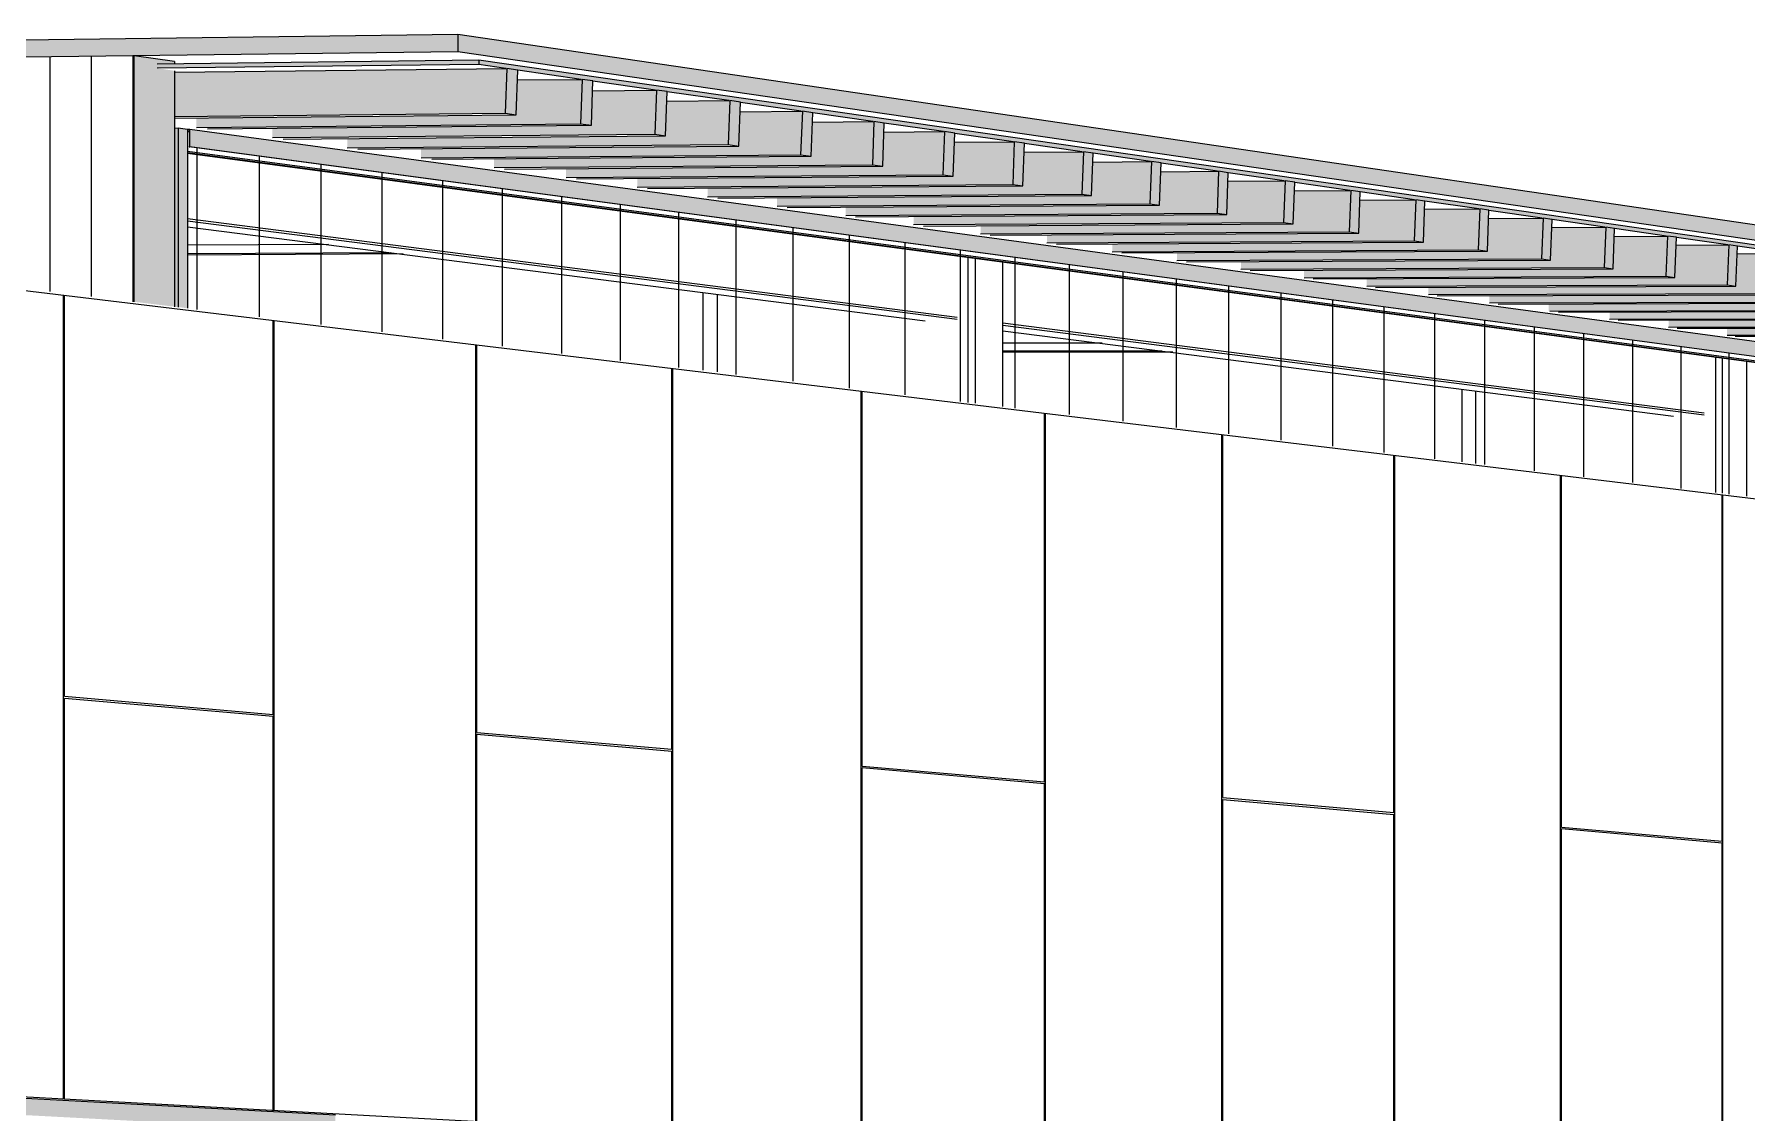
# Model space of a CAD drawing. Header units: inches. Extents: x 30681 to 92461, y -36095 to 66.
# Drawn here: x 92446.636 to 92446.7454, y 66.0412 to 66.1101 of the extents above; entities that cross this region are included whole.
import ezdxf

# ---------------------------------------------------------------- set-up
doc = ezdxf.new("R2010")
doc.units = ezdxf.units.IN
doc.header["$MEASUREMENT"] = 0
for name, color, linetype, lineweight in [('A-GLAZ-CURT', 52, 'Continuous', 9), ('A-GLAZ-CWMG', 51, 'Continuous', 9), ('A-ROOF', 132, 'Continuous', 13), ('A-WALL', 113, 'Continuous', 13), ('A-WALL-PATT', 111, 'Continuous', 13), ('L-SITE-WALL', 31, 'Continuous', 13), ('S-BEAM', 12, 'Continuous', 9)]:
    doc.layers.add(name, color=color, linetype=linetype, lineweight=lineweight)

# ---------------------------------------------------------------- blocks, each defined once
blk = doc.blocks.new('FP_39-Looking North East Copy 1')
at = {"layer": 'A-WALL-PATT', "lineweight": 9}
for p, q in [((31213.84869, 66.06771), (31213.84869, 66.09343)), ((31213.84877, 66.06784), (31213.84877, 66.09343)), ((31213.86209, 66.06667), (31213.86209, 66.09182)), ((31213.86216, 66.06653), (31213.86216, 66.09181)), ((31213.87504, 66.06541), (31213.87504, 66.09026)), ((31213.87511, 66.06553), (31213.87511, 66.09025)), ((31213.88755, 66.06445), (31213.88755, 66.08876)), ((31213.88762, 66.06431), (31213.88762, 66.08875)), ((31213.89965, 66.06326), (31213.89965, 66.0873)), ((31213.89972, 66.06338), (31213.89972, 66.08729)), ((31213.91137, 66.06236), (31213.91137, 66.08589)), ((31213.91143, 66.06224), (31213.91143, 66.08588)), ((31213.9227, 66.06125), (31213.9227, 66.08452)), ((31213.92276, 66.06137), (31213.92276, 66.08452)), ((31213.93369, 66.06041), (31213.93369, 66.0832)), ((31213.93374, 66.06029), (31213.93374, 66.08319)), ((31213.94433, 66.05936), (31213.94433, 66.08192)), ((31213.94439, 66.05948), (31213.94439, 66.08191)), ((31213.95466, 66.05858), (31213.95466, 66.08068)), ((31213.95471, 66.05846), (31213.95471, 66.08067)), ((31213.84869, 66.04212), (31213.84869, 66.06771)), ((31213.84877, 66.06784), (31213.86209, 66.06667)), ((31213.86209, 66.06654), (31213.84877, 66.0677)), ((31213.84877, 66.04211), (31213.84877, 66.0677)), ((31213.86209, 66.04139), (31213.86209, 66.06654)), ((31213.86216, 66.04139), (31213.86216, 66.06653)), ((31213.87504, 66.04069), (31213.87504, 66.06541)), ((31213.87511, 66.06553), (31213.88755, 66.06445)), ((31213.87511, 66.06541), (31213.88755, 66.06432)), ((31213.87511, 66.04069), (31213.87511, 66.06541)), ((31213.88755, 66.04001), (31213.88755, 66.06432)), ((31213.88762, 66.04001), (31213.88762, 66.06431)), ((31213.89965, 66.03935), (31213.89965, 66.06326)), ((31213.89972, 66.06338), (31213.91137, 66.06236)), ((31213.91137, 66.06224), (31213.89972, 66.06326)), ((31213.89972, 66.03935), (31213.89972, 66.06326)), ((31213.91137, 66.03872), (31213.91137, 66.06224)), ((31213.91143, 66.03871), (31213.91143, 66.06224)), ((31213.92276, 66.06137), (31213.93369, 66.06041)), ((31213.9227, 66.0381), (31213.9227, 66.06125)), ((31213.92276, 66.06125), (31213.93369, 66.06029)), ((31213.92276, 66.01483), (31213.92276, 66.06125)), ((31213.93369, 66.0146), (31213.93369, 66.06029)), ((31213.93374, 66.0375), (31213.93374, 66.06029)), ((31213.94433, 66.03693), (31213.94433, 66.05936)), ((31213.94439, 66.05948), (31213.95466, 66.05858)), ((31213.95466, 66.05846), (31213.94439, 66.05936)), ((31213.94439, 66.03681), (31213.94439, 66.05936)), ((31213.95466, 66.01416), (31213.95466, 66.05846)), ((31213.95471, 66.03636), (31213.95471, 66.05846))]:
    blk.add_line(p, q, dxfattribs=at)
blk = doc.blocks.new('FP_41-Looking North East Copy 1')
at = {"layer": 'A-WALL-PATT', "lineweight": 9}
for p, q in [((31213.84784, 66.09368), (31213.84784, 66.10867)), ((31213.85049, 66.09336), (31213.85049, 66.1087)), ((31213.85314, 66.09304), (31213.85314, 66.10874))]:
    blk.add_line(p, q, dxfattribs=at)
blk = doc.blocks.new('FP_51-Looking North East Copy 1')
at = {"layer": 'A-WALL-PATT', "lineweight": 9}
for p, q in [((31213.85723, 66.09255), (31213.85723, 66.10287)), ((31213.86121, 66.09207), (31213.86121, 66.10234)), ((31213.86516, 66.09159), (31213.86516, 66.10181)), ((31213.86906, 66.09112), (31213.86906, 66.10129)), ((31213.87293, 66.09065), (31213.87293, 66.10077)), ((31213.87675, 66.09019), (31213.87675, 66.10026)), ((31213.88054, 66.08974), (31213.88054, 66.09975)), ((31213.88429, 66.08928), (31213.88429, 66.09925)), ((31213.888, 66.08884), (31213.888, 66.09875)), ((31213.89167, 66.08839), (31213.89167, 66.09826)), ((31213.89531, 66.08796), (31213.89531, 66.09777)), ((31213.89891, 66.08752), (31213.89891, 66.09729)), ((31213.90247, 66.08709), (31213.90247, 66.09681)), ((31213.906, 66.08667), (31213.906, 66.09633)), ((31213.9095, 66.08624), (31213.9095, 66.09587)), ((31213.91296, 66.08583), (31213.91296, 66.0954)), ((31213.91639, 66.08541), (31213.91639, 66.09494)), ((31213.91979, 66.085), (31213.91979, 66.09449)), ((31213.92315, 66.0846), (31213.92315, 66.09404)), ((31213.92649, 66.0842), (31213.92649, 66.09359)), ((31213.92979, 66.0838), (31213.92979, 66.09315)), ((31213.93306, 66.0834), (31213.93306, 66.09271)), ((31213.9363, 66.08301), (31213.9363, 66.09227)), ((31213.9395, 66.08263), (31213.9395, 66.09184)), ((31213.94268, 66.08224), (31213.94268, 66.09142)), ((31213.94583, 66.08186), (31213.94583, 66.091)), ((31213.94895, 66.08149), (31213.94895, 66.09058)), ((31213.95205, 66.08111), (31213.95205, 66.09016)), ((31213.95511, 66.08074), (31213.95511, 66.08975))]:
    blk.add_line(p, q, dxfattribs=at)

msp = doc.modelspace()

# ---------------------------------------------------------------- hatches: boundary and pattern name
at = {"layer": 'A-GLAZ-CWMG'}
for points in [[(92446.64518, 66.09269), (92446.64518, 66.10414), (92446.64493, 66.10409), (92446.64493, 66.09847), (92446.64493, 66.09845), (92446.64493, 66.09272), (92446.64514, 66.0927)], [(92446.64576, 66.09262), (92446.64576, 66.10406), (92446.64518, 66.10411), (92446.64518, 66.09269), (92446.64522, 66.09269)], [(92446.64592, 66.10293), (92446.64592, 66.10404), (92446.6459, 66.10401), (92446.6459, 66.10296)], [(92447.01483, 66.05349), (92447.01483, 66.05406), (92446.64592, 66.10404), (92446.64592, 66.10293), (92447.0144, 66.05355)], [(92446.64531, 66.04056), (92446.64531, 66.04161), (92446.63541, 66.04213), (92446.63541, 66.04108), (92446.64523, 66.04056)], [(92446.65522, 66.04003), (92446.65522, 66.04108), (92446.64531, 66.04159), (92446.64531, 66.04056), (92446.65495, 66.04005)]]:
    msp.add_hatch(color=256, dxfattribs=at).paths.add_polyline_path(points, flags=0)
at = {"layer": 'A-ROOF'}
for points in [[(92446.30541, 66.10468), (92446.66303, 66.10899), (92446.66303, 66.11012), (92446.30541, 66.10559)], [(92447.02802, 66.05601), (92447.02802, 66.05659), (92446.66303, 66.11012), (92446.66303, 66.10899), (92447.02795, 66.05602)], [(92446.64384, 66.10795), (92446.66437, 66.10818), (92446.66437, 66.10848), (92446.64384, 66.10824), (92446.64384, 66.10807)], [(92447.02795, 66.05571), (92447.02795, 66.05586), (92446.66437, 66.10848), (92446.66437, 66.10818), (92447.02586, 66.05601)]]:
    msp.add_hatch(color=256, dxfattribs=at).paths.add_polyline_path(points, flags=0)
at = {"layer": 'L-SITE-WALL'}
msp.add_hatch(color=256, dxfattribs=at).paths.add_polyline_path([(92446.64493, 66.09272), (92446.64493, 66.09845), (92446.64493, 66.09847), (92446.64493, 66.10779), (92446.64384, 66.10795), (92446.64384, 66.10824), (92446.64493, 66.10825), (92446.64493, 66.10838), (92446.64237, 66.10874), (92446.64237, 66.09303)], flags=0)
at = {"layer": 'S-BEAM'}
for points in [[(92446.64493, 66.10487), (92446.66606, 66.10508), (92446.66616, 66.10792), (92446.6661, 66.10793), (92446.64493, 66.10769), (92446.64493, 66.10558)], [(92446.66676, 66.10498), (92446.66687, 66.10782), (92446.66616, 66.10792), (92446.66606, 66.10508), (92446.66617, 66.10507)], [(92446.64634, 66.10417), (92446.67087, 66.10441), (92446.67098, 66.10723), (92446.67091, 66.10724), (92446.66685, 66.1072), (92446.66677, 66.10499), (92446.64634, 66.10479), (92446.64634, 66.1043)], [(92446.65119, 66.10352), (92446.67562, 66.10374), (92446.67573, 66.10654), (92446.67566, 66.10655), (92446.67165, 66.10651), (92446.67157, 66.10431), (92446.65119, 66.10411), (92446.65119, 66.10365)], [(92446.67157, 66.10431), (92446.67167, 66.10713), (92446.67098, 66.10723), (92446.67087, 66.10441), (92446.67098, 66.10439)], [(92446.67631, 66.10364), (92446.67641, 66.10645), (92446.67573, 66.10654), (92446.67562, 66.10374), (92446.67573, 66.10372)], [(92446.65597, 66.10287), (92446.68031, 66.10308), (92446.68041, 66.10587), (92446.68015, 66.10588), (92446.67639, 66.10584), (92446.67631, 66.10365), (92446.65597, 66.10346), (92446.65597, 66.10294)], [(92446.66069, 66.10223), (92446.68494, 66.10243), (92446.68504, 66.1052), (92446.68498, 66.10521), (92446.68107, 66.10517), (92446.68099, 66.10299), (92446.66069, 66.10281), (92446.66069, 66.10239)], [(92446.68099, 66.10298), (92446.68109, 66.10577), (92446.68041, 66.10587), (92446.68031, 66.10308), (92446.68042, 66.10307)], [(92446.68561, 66.10234), (92446.68571, 66.1051), (92446.68504, 66.1052), (92446.68494, 66.10243), (92446.68505, 66.10242)], [(92446.66535, 66.1016), (92446.68952, 66.10179), (92446.68962, 66.10454), (92446.68955, 66.10455), (92446.68569, 66.10451), (92446.68561, 66.10234), (92446.66535, 66.10217), (92446.66535, 66.10176)], [(92446.69018, 66.10169), (92446.69028, 66.10444), (92446.68962, 66.10454), (92446.68952, 66.10179), (92446.68962, 66.10177)], [(92446.66995, 66.10097), (92446.69403, 66.10115), (92446.69413, 66.10389), (92446.69407, 66.1039), (92446.69026, 66.10386), (92446.69018, 66.1017), (92446.66995, 66.10154), (92446.66995, 66.10115)], [(92446.6745, 66.10035), (92446.69849, 66.10053), (92446.69859, 66.10324), (92446.69853, 66.10325), (92446.69476, 66.10322), (92446.69469, 66.10106), (92446.6745, 66.10091), (92446.6745, 66.10054)], [(92446.69468, 66.10106), (92446.69478, 66.10379), (92446.69413, 66.10389), (92446.69403, 66.10115), (92446.69413, 66.10114)], [(92446.69913, 66.10044), (92446.69923, 66.10315), (92446.69859, 66.10324), (92446.69849, 66.10053), (92446.69859, 66.10051)], [(92446.67899, 66.09974), (92446.7029, 66.09991), (92446.70299, 66.10261), (92446.70293, 66.10262), (92446.69922, 66.10259), (92446.69914, 66.10044), (92446.67899, 66.10029), (92446.67899, 66.09995)], [(92446.68343, 66.09914), (92446.70725, 66.0993), (92446.70734, 66.10198), (92446.70728, 66.10199), (92446.70361, 66.10196), (92446.70353, 66.09982), (92446.68343, 66.09968), (92446.68343, 66.09935)], [(92446.70353, 66.09982), (92446.70363, 66.10252), (92446.70299, 66.10261), (92446.7029, 66.09991), (92446.703, 66.09989)], [(92446.70787, 66.09921), (92446.70797, 66.10189), (92446.70734, 66.10198), (92446.70725, 66.0993), (92446.70735, 66.09928)], [(92446.68782, 66.09855), (92446.71154, 66.09869), (92446.71164, 66.10136), (92446.71158, 66.10137), (92446.70795, 66.10134), (92446.70788, 66.09921), (92446.68782, 66.09908), (92446.68782, 66.09877)], [(92446.69215, 66.09796), (92446.71579, 66.09809), (92446.71589, 66.10075), (92446.71583, 66.10076), (92446.71224, 66.10073), (92446.71217, 66.09861), (92446.69215, 66.09848), (92446.69215, 66.09819)], [(92446.71216, 66.0986), (92446.71226, 66.10127), (92446.71164, 66.10136), (92446.71154, 66.09869), (92446.71164, 66.09868)], [(92446.7164, 66.09801), (92446.7165, 66.10066), (92446.71589, 66.10075), (92446.71579, 66.09809), (92446.71589, 66.09808)], [(92446.69643, 66.09738), (92446.71998, 66.09751), (92446.72008, 66.10014), (92446.72002, 66.10015), (92446.71648, 66.10013), (92446.71641, 66.09801), (92446.69643, 66.0979), (92446.69643, 66.09762)], [(92446.72059, 66.09742), (92446.72069, 66.10006), (92446.72008, 66.10014), (92446.71998, 66.09751), (92446.72008, 66.09749)], [(92446.70067, 66.0968), (92446.72413, 66.09692), (92446.72423, 66.09954), (92446.72416, 66.09955), (92446.72067, 66.09953), (92446.72059, 66.09742), (92446.70067, 66.09731), (92446.70067, 66.09705)], [(92446.70485, 66.09623), (92446.72822, 66.09635), (92446.72832, 66.09895), (92446.72826, 66.09896), (92446.72481, 66.09894), (92446.72473, 66.09684), (92446.70485, 66.09674), (92446.70485, 66.09649)], [(92446.72473, 66.09684), (92446.72482, 66.09946), (92446.72423, 66.09954), (92446.72413, 66.09692), (92446.72423, 66.09691)], [(92446.72881, 66.09626), (92446.72891, 66.09887), (92446.72832, 66.09895), (92446.72822, 66.09635), (92446.72832, 66.09633)], [(92446.70898, 66.09567), (92446.73227, 66.09578), (92446.73237, 66.09837), (92446.73231, 66.09838), (92446.7289, 66.09836), (92446.72882, 66.09627), (92446.70898, 66.09617), (92446.70898, 66.09611)], [(92446.71307, 66.09512), (92446.73627, 66.09522), (92446.73637, 66.09779), (92446.73631, 66.0978), (92446.73294, 66.09778), (92446.73286, 66.0957), (92446.71307, 66.09561), (92446.71307, 66.0954)], [(92446.73285, 66.0957), (92446.73295, 66.09829), (92446.73237, 66.09837), (92446.73227, 66.09578), (92446.73237, 66.09577)], [(92446.73685, 66.09514), (92446.73694, 66.09771), (92446.73637, 66.09779), (92446.73627, 66.09522), (92446.73637, 66.0952)], [(92446.7171, 66.09457), (92446.74022, 66.09466), (92446.74032, 66.09722), (92446.74026, 66.09723), (92446.73693, 66.09721), (92446.73685, 66.09514), (92446.7171, 66.09506), (92446.7171, 66.09486)], [(92446.7211, 66.09403), (92446.74413, 66.09411), (92446.74423, 66.09666), (92446.74417, 66.09667), (92446.74087, 66.09665), (92446.7408, 66.09458), (92446.7211, 66.09451), (92446.7211, 66.09432)], [(92446.74079, 66.09458), (92446.74089, 66.09714), (92446.74032, 66.09722), (92446.74022, 66.09466), (92446.74032, 66.09465)], [(92446.74469, 66.09403), (92446.74479, 66.09658), (92446.74423, 66.09666), (92446.74413, 66.09411), (92446.74423, 66.0941)], [(92446.72504, 66.09349), (92446.74799, 66.09357), (92446.74809, 66.0961), (92446.74803, 66.09611), (92446.74477, 66.09609), (92446.7447, 66.09404), (92446.72504, 66.09397), (92446.72504, 66.09371)], [(92446.72894, 66.09296), (92446.75181, 66.09303), (92446.7519, 66.09555), (92446.75184, 66.09556), (92446.74863, 66.09554), (92446.74855, 66.09349), (92446.72894, 66.09343), (92446.72894, 66.09327)], [(92446.73273, 66.09244), (92446.75558, 66.0925), (92446.75568, 66.095), (92446.75562, 66.09501), (92446.75244, 66.095), (92446.75236, 66.09296), (92446.73273, 66.0929), (92446.73273, 66.09276)], [(92446.73662, 66.09192), (92446.75932, 66.09198), (92446.75941, 66.09447), (92446.75935, 66.09447), (92446.75621, 66.09446), (92446.75613, 66.09243), (92446.73662, 66.09238), (92446.73662, 66.09225)], [(92446.74039, 66.09141), (92446.76301, 66.09146), (92446.7631, 66.09393), (92446.76304, 66.09394), (92446.75993, 66.09393), (92446.75986, 66.09191), (92446.74039, 66.09186), (92446.74039, 66.09174)], [(92446.74412, 66.0909), (92446.76665, 66.09095), (92446.76675, 66.09341), (92446.76669, 66.09342), (92446.76362, 66.09341), (92446.76354, 66.09139), (92446.74412, 66.09132)]]:
    msp.add_hatch(color=256, dxfattribs=at).paths.add_polyline_path(points, flags=0)

# ---------------------------------------------------------------- linework, layer by layer
at = {"layer": 'A-GLAZ-CWMG'}
for p, q in [((92446.64493, 66.10412), (92446.64518, 66.10414)), ((92446.64518, 66.10414), (92446.64576, 66.10406)), ((92446.64518, 66.10414), (92446.64518, 66.09269)), ((92446.64576, 66.10406), (92446.64576, 66.09262)), ((92446.64592, 66.10404), (92446.64576, 66.10403)), ((92446.64576, 66.104), (92446.64586, 66.10401)), ((92446.64586, 66.10401), (92446.6459, 66.10401)), ((92446.6459, 66.10401), (92446.6459, 66.10296)), ((92446.64592, 66.10293), (92446.64592, 66.10404)), ((92447.01483, 66.05406), (92446.64592, 66.10404)), ((92446.6459, 66.10388), (92446.64576, 66.1039)), ((92446.6459, 66.10296), (92446.64588, 66.10296)), ((92446.64588, 66.10296), (92446.64588, 66.10293)), ((92446.64588, 66.10293), (92446.64592, 66.10293)), ((92447.0148, 66.05349), (92446.64588, 66.10293)), ((92447.01483, 66.05349), (92446.64592, 66.10293)), ((92447.01446, 66.05337), (92446.64576, 66.10263)), ((92447.01446, 66.05332), (92446.64576, 66.10254)), ((92447.01439, 66.05332), (92446.64576, 66.10251)), ((92446.64531, 66.04161), (92446.63541, 66.04215)), ((92446.65522, 66.04108), (92446.64531, 66.04161))]:
    msp.add_line(p, q, dxfattribs=at)
at = {"layer": 'A-ROOF'}
for p, q in [((92446.30541, 66.10559), (92446.66303, 66.11012)), ((92446.66303, 66.11012), (92447.02802, 66.05659)), ((92446.66303, 66.11012), (92446.66303, 66.10899)), ((92446.66303, 66.10899), (92446.30541, 66.10468)), ((92446.64384, 66.10824), (92446.66437, 66.10848)), ((92447.02802, 66.05601), (92446.66303, 66.10899)), ((92446.66437, 66.10848), (92447.02795, 66.05586)), ((92446.66437, 66.10848), (92446.66437, 66.10818)), ((92446.66437, 66.10818), (92446.64384, 66.10795)), ((92446.6661, 66.10793), (92446.66437, 66.10818)), ((92446.67091, 66.10724), (92446.66687, 66.10782)), ((92446.67566, 66.10655), (92446.67167, 66.10713)), ((92446.68035, 66.10588), (92446.67641, 66.10645)), ((92446.68498, 66.10521), (92446.68109, 66.10577)), ((92446.68955, 66.10455), (92446.68571, 66.1051)), ((92446.69407, 66.1039), (92446.69028, 66.10444)), ((92446.69853, 66.10325), (92446.69478, 66.10379)), ((92446.70293, 66.10262), (92446.69923, 66.10315)), ((92446.70728, 66.10199), (92446.70363, 66.10252)), ((92446.71158, 66.10137), (92446.70797, 66.10189)), ((92446.71583, 66.10076), (92446.71226, 66.10127)), ((92446.72002, 66.10015), (92446.7165, 66.10066)), ((92446.72416, 66.09955), (92446.72069, 66.10006)), ((92446.72826, 66.09896), (92446.72482, 66.09946)), ((92446.73231, 66.09838), (92446.72891, 66.09887)), ((92446.73631, 66.0978), (92446.73295, 66.09829)), ((92446.74026, 66.09723), (92446.73694, 66.09771)), ((92446.74417, 66.09667), (92446.74089, 66.09714)), ((92446.74803, 66.09611), (92446.74479, 66.09658))]:
    msp.add_line(p, q, dxfattribs=at)
at = {"layer": 'A-WALL'}
for p, q in [((92446.6459, 66.104), (92446.64576, 66.10402)), ((92446.64576, 66.10392), (92446.6459, 66.1039))]:
    msp.add_line(p, q, dxfattribs=at)
at = {"layer": 'L-SITE-WALL'}
for p, q in [((92446.64237, 66.09303), (92446.64237, 66.10874)), ((92446.64493, 66.10838), (92446.64237, 66.10874)), ((92446.64493, 66.10838), (92446.64493, 66.10825)), ((92446.64493, 66.10779), (92446.64493, 66.09272)), ((92446.80251, 66.07361), (92446.63398, 66.0939)), ((92446.63398, 66.04233), (92446.70082, 66.0387))]:
    msp.add_line(p, q, dxfattribs=at)
at = {"layer": 'S-BEAM'}
for p, q in [((92446.64493, 66.10769), (92446.66617, 66.10794)), ((92446.66617, 66.10794), (92446.66606, 66.10508)), ((92446.66687, 66.10783), (92446.66617, 66.10794)), ((92446.66676, 66.10498), (92446.66687, 66.10783)), ((92446.66685, 66.1072), (92446.67098, 66.10724)), ((92446.67098, 66.10724), (92446.67087, 66.10441)), ((92446.67167, 66.10714), (92446.67098, 66.10724)), ((92446.67157, 66.10431), (92446.67167, 66.10714)), ((92446.67165, 66.10651), (92446.67573, 66.10656)), ((92446.67573, 66.10656), (92446.67562, 66.10374)), ((92446.67641, 66.10646), (92446.67573, 66.10656)), ((92446.67631, 66.10364), (92446.67641, 66.10646)), ((92446.67639, 66.10584), (92446.68042, 66.10588)), ((92446.68042, 66.10588), (92446.68031, 66.10308)), ((92446.68109, 66.10578), (92446.68042, 66.10588)), ((92446.68099, 66.10298), (92446.68109, 66.10578)), ((92446.68107, 66.10517), (92446.68505, 66.10521)), ((92446.68505, 66.10521), (92446.68494, 66.10243)), ((92446.68571, 66.10511), (92446.68505, 66.10521)), ((92446.68561, 66.10234), (92446.68571, 66.10511)), ((92446.64493, 66.10487), (92446.66606, 66.10508)), ((92446.64493, 66.10477), (92446.66676, 66.10498)), ((92446.64634, 66.10417), (92446.67087, 66.10441)), ((92446.64705, 66.10408), (92446.67157, 66.10431)), ((92446.66606, 66.10508), (92446.66676, 66.10498)), ((92446.67087, 66.10441), (92446.67157, 66.10431)), ((92446.68569, 66.10451), (92446.68962, 66.10455)), ((92446.68962, 66.10455), (92446.68952, 66.10179)), ((92446.69028, 66.10445), (92446.68962, 66.10455)), ((92446.69018, 66.10169), (92446.69028, 66.10445)), ((92446.65119, 66.10352), (92446.67562, 66.10374)), ((92446.65188, 66.10342), (92446.67631, 66.10364)), ((92446.65597, 66.10287), (92446.68031, 66.10308)), ((92446.65665, 66.10278), (92446.68099, 66.10298)), ((92446.67562, 66.10374), (92446.67631, 66.10364)), ((92446.68031, 66.10308), (92446.68099, 66.10298)), ((92446.69026, 66.10386), (92446.69413, 66.1039)), ((92446.69413, 66.1039), (92446.69403, 66.10115)), ((92446.69478, 66.1038), (92446.69413, 66.1039)), ((92446.69468, 66.10106), (92446.69478, 66.1038)), ((92446.69476, 66.10322), (92446.69859, 66.10325)), ((92446.69859, 66.10325), (92446.69849, 66.10053)), ((92446.69923, 66.10316), (92446.69859, 66.10325)), ((92446.69913, 66.10044), (92446.69923, 66.10316)), ((92446.66069, 66.10223), (92446.68494, 66.10243)), ((92446.66137, 66.10214), (92446.68561, 66.10234)), ((92446.68494, 66.10243), (92446.68561, 66.10234)), ((92446.69922, 66.10259), (92446.703, 66.10262)), ((92446.703, 66.10262), (92446.7029, 66.09991)), ((92446.70363, 66.10253), (92446.703, 66.10262)), ((92446.70353, 66.09982), (92446.70363, 66.10253)), ((92446.70361, 66.10196), (92446.70735, 66.10199)), ((92446.70735, 66.10199), (92446.70725, 66.0993)), ((92446.70797, 66.1019), (92446.70735, 66.10199)), ((92446.70787, 66.09921), (92446.70797, 66.1019)), ((92446.66535, 66.1016), (92446.68952, 66.10179)), ((92446.66602, 66.1015), (92446.69018, 66.10169)), ((92446.66995, 66.10097), (92446.69403, 66.10115)), ((92446.67062, 66.10088), (92446.69468, 66.10106)), ((92446.68952, 66.10179), (92446.69018, 66.10169)), ((92446.69403, 66.10115), (92446.69468, 66.10106)), ((92446.70795, 66.10134), (92446.71164, 66.10137)), ((92446.71164, 66.10137), (92446.71154, 66.09869)), ((92446.71226, 66.10128), (92446.71164, 66.10137)), ((92446.71216, 66.0986), (92446.71226, 66.10128)), ((92446.71224, 66.10073), (92446.71589, 66.10076)), ((92446.71589, 66.10076), (92446.71579, 66.09809)), ((92446.7165, 66.10067), (92446.71589, 66.10076)), ((92446.6745, 66.10035), (92446.69849, 66.10053)), ((92446.67516, 66.10026), (92446.69913, 66.10044)), ((92446.67899, 66.09974), (92446.7029, 66.09991)), ((92446.67964, 66.09966), (92446.70353, 66.09982)), ((92446.69849, 66.10053), (92446.69913, 66.10044)), ((92446.7029, 66.09991), (92446.70353, 66.09982)), ((92446.7164, 66.09801), (92446.7165, 66.10067)), ((92446.71648, 66.10013), (92446.72008, 66.10015)), ((92446.72008, 66.10015), (92446.71998, 66.09751)), ((92446.72069, 66.10006), (92446.72008, 66.10015)), ((92446.72059, 66.09742), (92446.72069, 66.10006)), ((92446.68343, 66.09914), (92446.70725, 66.0993)), ((92446.68407, 66.09905), (92446.70787, 66.09921)), ((92446.68782, 66.09855), (92446.71154, 66.09869)), ((92446.68845, 66.09846), (92446.71216, 66.0986)), ((92446.70725, 66.0993), (92446.70787, 66.09921)), ((92446.71154, 66.09869), (92446.71216, 66.0986)), ((92446.72067, 66.09953), (92446.72423, 66.09955)), ((92446.72423, 66.09955), (92446.72413, 66.09692)), ((92446.72482, 66.09947), (92446.72423, 66.09955)), ((92446.72473, 66.09684), (92446.72482, 66.09947)), ((92446.72481, 66.09894), (92446.72832, 66.09896)), ((92446.72832, 66.09896), (92446.72822, 66.09635)), ((92446.72891, 66.09888), (92446.72832, 66.09896)), ((92446.72881, 66.09626), (92446.72891, 66.09888)), ((92446.64576, 66.09835), (92446.69493, 66.09205)), ((92446.64576, 66.0982), (92446.69493, 66.09192)), ((92446.64577, 66.09782), (92446.69289, 66.09182)), ((92446.69215, 66.09796), (92446.71579, 66.09809)), ((92446.69278, 66.09787), (92446.7164, 66.09801)), ((92446.69643, 66.09738), (92446.71998, 66.09751)), ((92446.71579, 66.09809), (92446.7164, 66.09801)), ((92446.71998, 66.09751), (92446.72059, 66.09742)), ((92446.7289, 66.09836), (92446.73237, 66.09838)), ((92446.73237, 66.09838), (92446.73227, 66.09578)), ((92446.73295, 66.09829), (92446.73237, 66.09838)), ((92446.73285, 66.0957), (92446.73295, 66.09829)), ((92446.73294, 66.09778), (92446.73637, 66.0978)), ((92446.73637, 66.0978), (92446.73627, 66.09522)), ((92446.73694, 66.09772), (92446.73637, 66.0978)), ((92446.73685, 66.09514), (92446.73694, 66.09772)), ((92446.65477, 66.0967), (92446.64579, 66.09665)), ((92446.69705, 66.09729), (92446.72059, 66.09742)), ((92446.70067, 66.0968), (92446.72413, 66.09692)), ((92446.70128, 66.09672), (92446.72473, 66.09684)), ((92446.70485, 66.09623), (92446.72822, 66.09635)), ((92446.72413, 66.09692), (92446.72473, 66.09684)), ((92446.72822, 66.09635), (92446.72881, 66.09626)), ((92446.73693, 66.09721), (92446.74032, 66.09723)), ((92446.74032, 66.09723), (92446.74022, 66.09466)), ((92446.74089, 66.09715), (92446.74032, 66.09723)), ((92446.74079, 66.09458), (92446.74089, 66.09715)), ((92446.74087, 66.09665), (92446.74423, 66.09667)), ((92446.74423, 66.09667), (92446.74413, 66.09411)), ((92446.74479, 66.09659), (92446.74423, 66.09667)), ((92446.74469, 66.09403), (92446.74479, 66.09659)), ((92446.64579, 66.09612), (92446.65874, 66.09619)), ((92446.65954, 66.09609), (92446.64579, 66.09602)), ((92446.69562, 66.09586), (92446.69562, 66.08661)), ((92446.6961, 66.08656), (92446.6961, 66.0958)), ((92446.69786, 66.08634), (92446.69786, 66.09556)), ((92446.70545, 66.09615), (92446.72881, 66.09626)), ((92446.70898, 66.09567), (92446.73227, 66.09578)), ((92446.70958, 66.09559), (92446.73285, 66.0957)), ((92446.73227, 66.09578), (92446.73285, 66.0957)), ((92446.74477, 66.09609), (92446.74809, 66.09611)), ((92446.71307, 66.09512), (92446.73627, 66.09522)), ((92446.71365, 66.09504), (92446.73685, 66.09514)), ((92446.7171, 66.09457), (92446.74022, 66.09466)), ((92446.71769, 66.09449), (92446.74079, 66.09458)), ((92446.73627, 66.09522), (92446.73685, 66.09514)), ((92446.74022, 66.09466), (92446.74079, 66.09458)), ((92446.67869, 66.09363), (92446.67869, 66.08867)), ((92446.67962, 66.08855), (92446.67962, 66.09351)), ((92446.7211, 66.09403), (92446.74413, 66.09411)), ((92446.72167, 66.09395), (92446.74469, 66.09403)), ((92446.72504, 66.09349), (92446.74799, 66.09357)), ((92446.72561, 66.09342), (92446.74855, 66.09349)), ((92446.74413, 66.09411), (92446.74469, 66.09403)), ((92446.72894, 66.09296), (92446.75181, 66.09303)), ((92446.72951, 66.09289), (92446.75236, 66.09296)), ((92446.7328, 66.09244), (92446.75558, 66.0925)), ((92446.73336, 66.09236), (92446.75613, 66.09243)), ((92446.73662, 66.09192), (92446.75932, 66.09198)), ((92446.69786, 66.09168), (92446.74266, 66.08594)), ((92446.69786, 66.09154), (92446.74266, 66.08582)), ((92446.69786, 66.09118), (92446.74071, 66.08573)), ((92446.73716, 66.09185), (92446.75985, 66.0919)), ((92446.74039, 66.09141), (92446.76301, 66.09146)), ((92446.74093, 66.09134), (92446.76354, 66.09139)), ((92446.74412, 66.0909), (92446.76665, 66.09095)), ((92446.7042, 66.0904), (92446.6979, 66.09039)), ((92446.6979, 66.0899), (92446.70802, 66.08991)), ((92446.70872, 66.08982), (92446.6979, 66.08981)), ((92446.74465, 66.09083), (92446.76718, 66.09087)), ((92446.74339, 66.08949), (92446.74339, 66.08085)), ((92446.74384, 66.0808), (92446.74384, 66.08943)), ((92446.74538, 66.08061), (92446.74538, 66.08922)), ((92446.72718, 66.08746), (92446.72718, 66.08282)), ((92446.72807, 66.08271), (92446.72807, 66.08734))]:
    msp.add_line(p, q, dxfattribs=at)

# ---------------------------------------------------------------- block references
at = {"layer": 'A-GLAZ-CURT'}
msp.add_blockref('FP_51-Looking North East Copy 1', (61232.78915, 0), dxfattribs=at)
at = {"layer": 'L-SITE-WALL', "lineweight": 9}
for name in ['FP_41-Looking North East Copy 1', 'FP_39-Looking North East Copy 1']:
    msp.add_blockref(name, (61232.78915, 0), dxfattribs=at)

doc.saveas('drawing.dxf')
